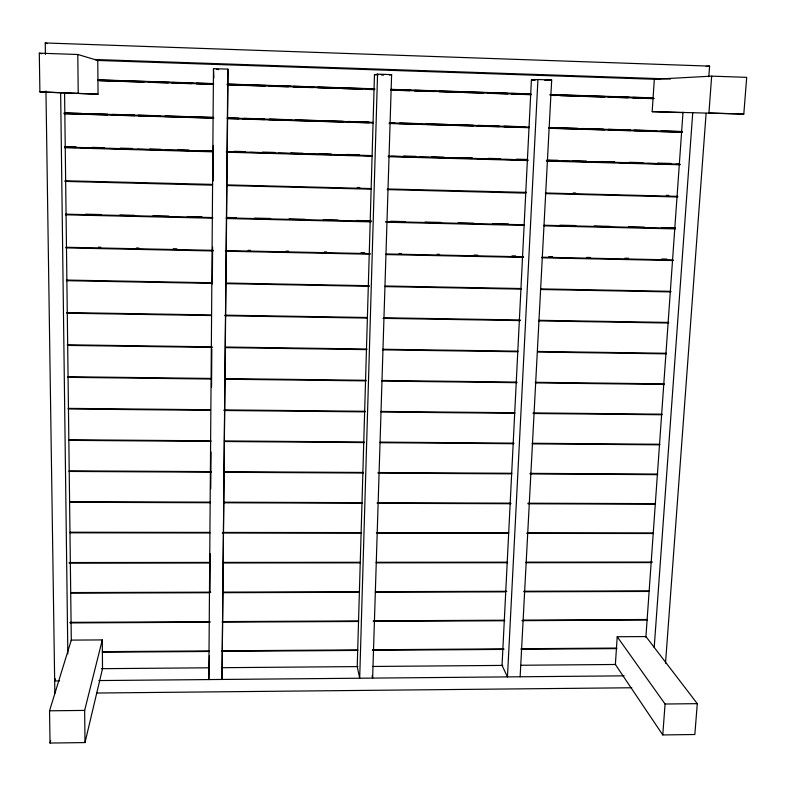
<?xml version="1.0" encoding="UTF-8"?>
<svg xmlns="http://www.w3.org/2000/svg" width="786" height="786" viewBox="0 0 786 786"><rect width="100%" height="100%" fill="white"/><g stroke="black" fill="none" stroke-linecap="round" stroke-linejoin="round"><path stroke-width="1.18" d="M227.852 69.129L222.016 679.458L228.058 69.856L227.852 69.129L213.468 68.647L208.801 679.576L209.469 655.534M209.96 591.77L210.255 553.757M210.756 488.764L211.041 451.979M211.542 386.987L211.827 348.974M212.328 283.982L212.613 247.197M213.124 180.976L213.399 145.42M213.92 77.971L213.468 68.647M377.555 74.149L374.47 74.758L357.217 666.587L359.693 678.22L377.555 74.149L391.615 74.621L372.633 678.102L372.092 675.783M537.938 79.524L531.415 80.005L502.048 665.408L507.461 676.893L537.938 79.524L551.684 79.985L520.135 676.775M617.216 636.739L615.369 664.484L662.775 734.939L694.844 734.507L697.28 703.657L645.925 636.562L617.216 636.739L665.064 704.02L662.775 734.939M652.174 111.651L654.325 79.268L711.664 76.144L746.7 77.342L743.802 114.068L652.174 111.651L682.985 112.624M645.876 637.318L683.014 112.143M654.207 647.458L692.721 112.87M665.506 663.237L706.103 113.361M708.805 76.753L709.591 66.122L45.254 42.955L45.421 54.411M711.664 76.144L708.933 112.968L743.802 114.068M84.996 742.583L102.514 668.67L102.298 639.922L71.29 640.109L49.538 710.799L50.039 743.045L84.996 742.583L84.652 710.416L102.298 639.922M50.039 743.045L50.726 740.697M55.354 678.79L54.676 680.961L59.579 680.912M389.355 75.014L391.615 74.621M706.211 66.378L709.591 66.122M544.865 80.457L551.684 79.985M96.59 693.026L631.797 687.76M49.538 710.799L84.652 710.416M665.064 704.02L697.28 703.657M101.384 668.68L209.39 667.795M221.662 667.697L357.905 666.587M372.633 666.469L502.726 665.408M521.138 665.251L615.644 664.484M98.849 680.558L624.104 675.842M102.386 651.653L209.194 650.916M221.475 650.828L357.758 649.875M372.495 649.767L503.865 648.853M521.049 648.735L616.813 648.067M102.386 652.223L209.194 651.476M221.475 651.388L357.748 650.425M372.476 650.327L503.836 649.403M521.02 649.285L616.784 648.607M70.042 622.355L210.009 621.657M222.291 621.598L358.573 620.92M373.311 620.852L504.691 620.203M523.103 620.105L647.114 619.496M70.052 622.925L210.009 622.227M222.281 622.168L358.563 621.48M373.291 621.412L504.661 620.753M521.845 620.665L647.075 620.046M70.848 592.565L210.825 592.163M223.106 592.123L359.399 591.73M375.364 591.681L506.744 591.298M523.938 591.249L649.187 590.885M70.858 593.145L209.597 592.732M223.096 592.693L359.389 592.29M375.344 592.251L505.496 591.868M523.908 591.809L649.148 591.445M69.197 562.53L210.412 562.412M222.693 562.403L360.234 562.285M376.199 562.275L507.589 562.167M526.011 562.147L652.498 562.049M69.197 563.11L210.412 562.992M222.693 562.982L360.214 562.855M376.18 562.845L507.569 562.727M525.981 562.717L651.23 562.609M69.964 532.23L209.695 532.407M223.175 532.427L361.688 532.594M376.396 532.613L508.768 532.78M527.151 532.81L653.402 532.967M70.003 532.82L210 532.987M222.281 533.006L361.059 533.173M377.015 533.193L508.424 533.35M526.846 533.37L653.333 533.527M69.532 501.674L210.51 502.146M224 502.185L362.533 502.657M377.241 502.706L510.861 503.158M528.025 503.207L655.524 503.639M69.541 502.264L210.51 502.735M223.99 502.775L362.513 503.237M377.221 503.286L510.831 503.728M527.995 503.787L655.485 504.209M69.099 470.843L211.336 471.62M223.597 471.688L363.378 472.455M378.095 472.533L511.745 473.27M530.137 473.369L657.666 474.066M69.109 471.443L211.336 472.209M223.588 472.278L363.368 473.044M378.076 473.123L511.715 473.85M530.108 473.948L657.617 474.646M68.657 439.747L210.933 440.828M224.423 440.936L364.242 441.997M380.188 442.115L513.867 443.137M532.269 443.275L659.818 444.247M68.667 440.347L210.923 441.427M224.413 441.526L364.223 442.587M380.169 442.705L513.838 443.717M532.24 443.864L659.778 444.827M68.225 408.376L210.53 409.761M224.02 409.899L365.107 411.275M381.053 411.432L514.781 412.738M533.173 412.915L661.989 414.183M68.225 408.975L210.52 410.361M224.02 410.498L365.087 411.874M381.033 412.021L514.751 413.328M533.144 413.505L661.95 414.762M67.773 376.72L211.355 378.439M224.855 378.597L365.981 380.286M381.937 380.473L516.923 382.094M535.335 382.31L664.19 383.853M67.783 377.329L211.355 379.049M224.845 379.206L365.962 380.886M381.917 381.082L516.893 382.684M535.295 382.91L664.141 384.442M67.331 344.789L212.181 346.842M225.69 347.029L366.865 349.033M382.821 349.259L517.856 351.165M537.496 351.44L666.4 353.268M67.331 345.408L212.181 347.451M225.68 347.638L366.846 349.632M382.802 349.858L517.827 351.764M537.467 352.04L666.351 353.857M66.849 312.573L211.473 314.94M224.953 315.157L367.131 317.485M384.295 317.77L520.342 320M538.724 320.295L668.65 322.427M66.859 313.192L211.473 315.559M224.953 315.775L367.121 318.094M383.047 318.359L520.312 320.6M538.695 320.904L668.611 323.026M66.388 280.062L212.308 282.783M225.798 283.029L369.253 285.701M385.199 285.996L521.305 288.531M540.925 288.894L670.9 291.311M66.397 280.69L212.299 283.402M225.788 283.648L369.243 286.32M385.179 286.615L521.275 289.14M540.886 289.503L670.851 291.92M98.338 247.197L100.795 247.246M136.4 247.993L138.847 248.042M173.225 248.759L176.909 248.838M248.101 250.331L250.557 250.38M286.153 251.127L288.609 251.176M324.205 251.923L326.662 251.972M361.029 252.689L364.714 252.768M399.091 253.485L401.538 253.534M437.144 254.281L439.6 254.33M473.968 255.057L477.652 255.126M512.02 255.853L515.704 255.931M548.844 256.619L552.529 256.698M586.896 257.415L590.581 257.494M624.949 258.211L628.633 258.289M661.783 258.987L666.685 259.085M65.936 247.266L213.144 250.331M225.405 250.587L370.157 253.613M386.113 253.947L523.505 256.816M541.908 257.199L673.16 259.94M65.936 247.895L213.134 250.96M225.405 251.215L370.147 254.232M386.093 254.566L523.476 257.425M541.868 257.808L673.121 260.539M85.556 214.185L101.492 214.558M119.875 214.981L134.583 215.325M152.975 215.747L168.902 216.121M187.284 216.543L201.992 216.887M226.506 217.457L236.311 217.683M254.703 218.105L270.63 218.479M289.012 218.901L304.948 219.274M323.331 219.697L338.039 220.041M356.431 220.463L371.139 220.807M390.75 221.259L405.448 221.603M425.059 222.055L440.995 222.428M458.159 222.821L474.086 223.195M492.478 223.617L508.404 223.99M559.887 225.179L575.814 225.553M594.206 225.975L610.133 226.348M628.515 226.771L644.451 227.144M661.615 227.537L675.095 227.852M65.464 214.165L212.751 217.575M226.25 217.889L371.071 221.239M385.798 221.583L524.488 224.786M544.128 225.248L675.449 228.284M65.474 214.804L212.741 218.213M226.24 218.518L371.051 221.868M385.779 222.202L524.458 225.415M544.099 225.867L675.41 228.893M357.345 187.451L359.801 187.51M573.171 192.953L575.627 193.012M666.371 195.331L668.827 195.39M64.973 180.77L212.633 184.396M226.751 184.887L371.375 188.561M387.311 188.964L526.541 192.383M545.415 192.992L677.778 196.362M64.983 181.409L212.043 185.152M226.751 185.525L371.356 189.2M387.292 189.603L525.775 193.12M545.386 193.611L677.738 196.981M65.022 146.609L76.065 146.913M92.021 147.365L104.283 147.699M120.238 148.141L132.5 148.485M149.684 148.967L160.727 149.271M177.901 149.753L188.945 150.057M206.119 150.529L213.478 150.735M234.336 151.315L245.379 151.619M262.553 152.101L274.825 152.445M290.771 152.887L303.042 153.231M318.988 153.673L331.26 154.007M347.206 154.459L359.477 154.793M403.65 156.021L415.912 156.365M431.868 156.807L444.139 157.151M460.085 157.593L472.357 157.937M488.303 158.379L500.574 158.713M516.52 159.165L527.563 159.47M547.194 160.01L558.237 160.324M572.955 160.727L586.454 161.101M601.172 161.513L614.672 161.887M629.399 162.299L642.889 162.673M657.617 163.085L671.106 163.459M64.501 147.061L212.888 151.187M226.378 151.56L372.309 155.608M388.245 156.05L528.045 159.931M546.437 160.442L680.106 164.156M65.032 147.257L76.075 147.562M80.978 147.699L104.292 148.348M109.195 148.485L132.51 149.134M137.412 149.261L160.727 149.91M165.63 150.047L188.935 150.696M193.847 150.833L213.478 151.374M226.967 151.747L245.37 152.258M250.282 152.396L274.815 153.083M278.49 153.182L303.032 153.859M306.707 153.968L331.25 154.645M334.924 154.744L359.467 155.431M363.142 155.53L371.729 155.766M391.359 156.316L415.892 156.994M419.577 157.092L444.11 157.78M449.022 157.917L472.327 158.556M477.23 158.693L500.544 159.342M505.447 159.479L527.534 160.089M547.164 160.639L558.198 160.943M561.882 161.042L586.415 161.729M590.099 161.828L614.632 162.506M619.545 162.643L642.85 163.291M647.752 163.429L671.067 164.078M675.97 164.215L679.654 164.313M64.511 147.719L212.878 151.826M226.368 152.199L372.289 156.247M388.225 156.689L528.015 160.56M546.408 161.071L680.057 164.775M64.56 112.909L81.744 113.43M86.657 113.577L107.525 114.206M112.437 114.353L134.534 115.021M138.208 115.129L160.305 115.797M165.217 115.945L186.086 116.574M190.998 116.721L213.094 117.389M227.822 117.831L238.865 118.165M243.778 118.313L264.646 118.941M269.559 119.089L291.655 119.747M295.34 119.865L317.436 120.523M321.11 120.641L343.207 121.299M348.119 121.457L368.988 122.076M389.856 122.704L394.769 122.862M399.671 123.009L421.768 123.667M425.452 123.785L447.548 124.443M452.461 124.591L473.329 125.22M478.242 125.367L499.11 125.996M504.013 126.143L524.881 126.772M549.434 127.519L551.89 127.587M556.802 127.735L577.671 128.364M582.573 128.511L603.442 129.14M608.354 129.287L630.451 129.955M634.135 130.063L656.231 130.731M661.134 130.879L682.002 131.508M64.03 113.046L213.723 117.556M227.223 117.959L373.242 122.361M389.188 122.842L529.076 127.047M548.707 127.637L682.454 131.665M64.57 113.567L81.754 114.078M85.438 114.196L107.525 114.854M111.209 114.972L134.534 115.67M138.218 115.778L160.305 116.446M163.989 116.554L186.086 117.222M189.77 117.33L213.085 118.028M227.812 118.47L238.865 118.804M242.55 118.922L264.636 119.58M268.321 119.688L291.645 120.396M294.102 120.464L317.416 121.172M321.101 121.28L343.197 121.948M346.881 122.056L368.968 122.714M389.836 123.343L394.749 123.49M398.433 123.608L421.748 124.306M425.432 124.414L447.529 125.082M451.203 125.19L473.3 125.858M476.984 125.966L499.081 126.634M503.983 126.782L524.852 127.411M549.404 128.147L551.86 128.216M555.535 128.324L577.631 128.992M582.544 129.14L604.63 129.808M608.315 129.916L630.411 130.584M634.096 130.692L656.182 131.35M661.095 131.508L681.963 132.127M64.039 113.705L213.723 118.205M227.223 118.617L373.222 122.999M389.168 123.481L529.037 127.686M548.677 128.275L682.405 132.294M39.899 91.893L98.044 94.212L97.778 60.453L77.804 54.489L39.3 53.173L39.899 91.893L98.044 94.212M94.497 59.5L670.546 79.013M96.364 60.414L660.427 79.474M216.337 69.463L218.675 69.541M374.47 74.758L377.909 74.876M381.348 74.984L383.647 75.063M531.415 80.005L535.079 80.133M97.837 79.838L213.035 83.571M227.734 84.053L374.794 88.828M390.73 89.349L530.432 93.878M550.043 94.517L652.979 97.857M99.616 80.064L120.454 80.732M124.139 80.86L144.978 81.528M148.652 81.656L169.491 82.324M171.947 82.412L192.786 83.08M196.461 83.208L213.625 83.758M227.105 84.2L241.823 84.672M244.269 84.75L266.336 85.468M268.792 85.546L290.849 86.264M293.306 86.342L314.145 87.02M317.819 87.138L338.658 87.816M342.342 87.934L363.181 88.612M365.628 88.69L374.215 88.975M391.369 89.525L410.99 90.164M414.664 90.282L435.503 90.96M439.178 91.078L460.026 91.756M463.701 91.874L483.311 92.512M488.214 92.669L507.825 93.308M511.509 93.426L531.12 94.065M550.731 94.703L555.633 94.86M560.546 95.018L580.156 95.656M583.831 95.774L604.67 96.452M608.354 96.57L629.193 97.248M632.868 97.366L653.706 98.044M97.847 80.496L213.026 84.23M227.734 84.711L374.775 89.476M390.711 89.997L530.403 94.526M550.004 95.155L654.158 98.535M99.626 80.712L119.236 81.351M124.139 81.508L143.75 82.147M148.652 82.304L168.263 82.943M171.947 83.061L191.558 83.699M196.461 83.856L213.615 84.416M227.105 84.849L240.585 85.281M244.259 85.409L265.098 86.077M268.783 86.195L288.393 86.833M293.296 86.991L312.907 87.629M317.809 87.786L337.42 88.425M342.323 88.582L361.933 89.221M365.618 89.339L374.195 89.614M391.349 90.174L409.742 90.763M414.644 90.93L434.255 91.559M439.158 91.716L458.769 92.355M463.671 92.512L483.282 93.151M488.185 93.308L507.795 93.947M511.48 94.065L531.09 94.703M550.701 95.332L555.604 95.499M560.506 95.656L580.117 96.285M583.802 96.413L604.63 97.081M608.315 97.199L627.926 97.837M632.828 97.995L652.439 98.633M39.3 53.173L41.668 53.753M45.254 42.955L47.406 43.613M45.961 90.96L54.853 693.429M64.57 92.443L71.3 640.708M60.65 92.719L67.832 653.824M77.804 54.489L78.207 93.102"/></g></svg>
